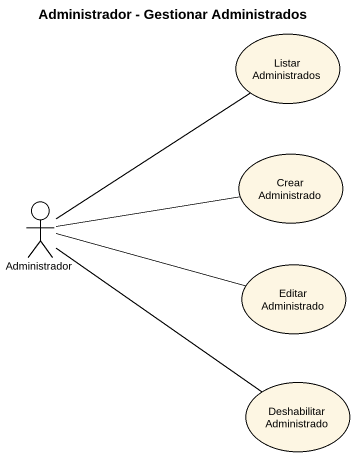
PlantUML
@startuml
title Administrador - Gestionar Administrados
usecase "Listar Administrados" as Listar_Administrados
usecase "Crear Administrado" as Crear_Administrado
actor Administrador
usecase "Editar Administrado" as Editar_Administrado
usecase "Deshabilitar Administrado" as Deshabilitar_Administrado
Administrador -up- Listar_Administrados
Administrador -right- Crear_Administrado
Administrador -right- Editar_Administrado
Administrador -- Deshabilitar_Administrado
@enduml
